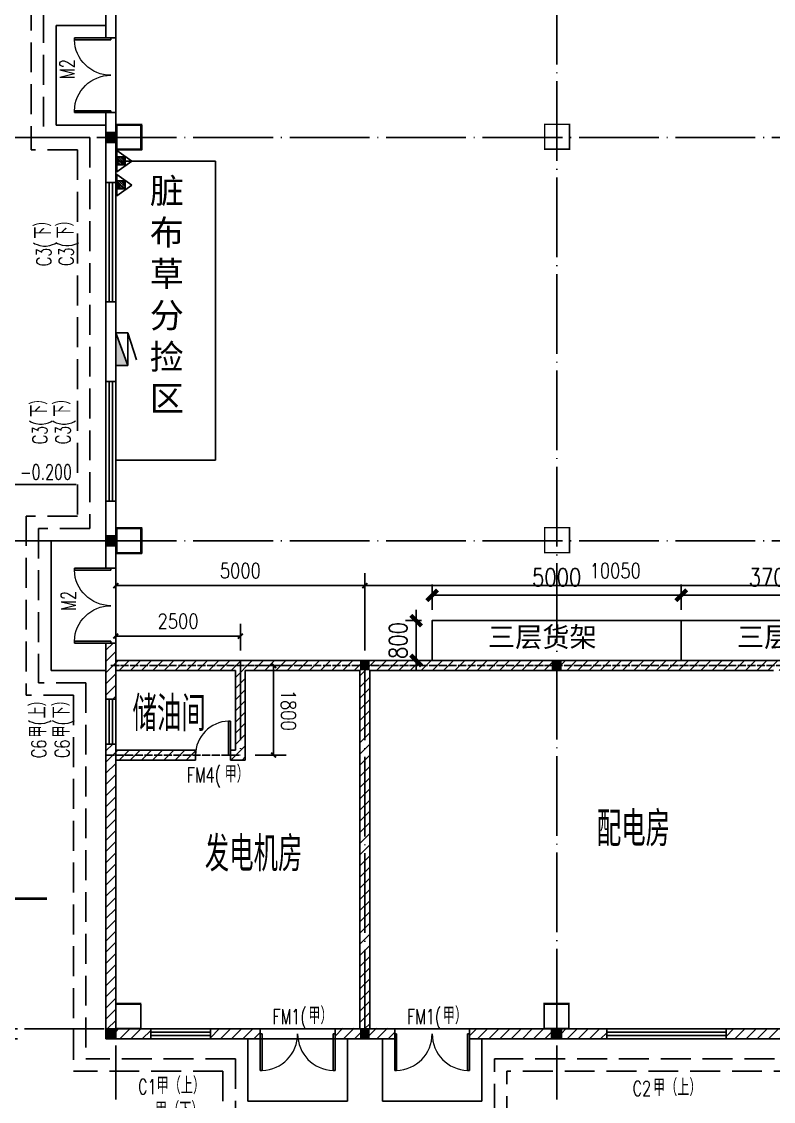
# Model space of a CAD drawing. Header units: millimetres. Extents: x 591771 to 1936534, y -622016 to 355666.
# Drawn here: x 604515 to 619606, y 242428 to 264110 of the extents above; entities that cross this region are included whole.
import ezdxf

# ---------------------------------------------------------------- set-up
doc = ezdxf.new("R2010")
doc.units = ezdxf.units.MM
doc.header["$LTSCALE"] = 80
doc.linetypes.add('DASH', pattern=[0.35, 0.25, -0.1])
doc.linetypes.add('DOTE', pattern=[2.42, 2, -0.2, 0.02, -0.2])
for name, color, linetype in [('00_LAYOUT', 7, 'Continuous'), ('\\M+5BDA8-\\M+5B1EA\\M+5B8DF', 3, 'Continuous'), ('\\M+5BDA8-\\M+5B3DF\\M+5B4E7', 3, 'Continuous'), ('\\M+5BDA8-\\M+5B4B0', 4, 'Continuous'), ('\\M+5BDA8-\\M+5C3C5', 4, 'Continuous'), ('\\M+5BDA8-\\M+5C3C5\\M+5B4B0\\M+5B1E0\\M+5BAC5', 7, 'Continuous'), ('\\M+5BDA8-\\M+5C6CA\\M+5C7D0', 3, 'Continuous'), ('\\M+5BDA8-\\M+5C7BD-\\M+5D7A9', 31, 'Continuous'), ('\\M+5BDA8-\\M+5D6E1', 17, 'DOTE'), ('\\M+5C1A2\\M+5C3E6\\M+5CFDF\\M+5CCF51', 7, 'Continuous'), ('\\M+5C1A2\\M+5C3E6\\M+5CFDF\\M+5CCF55', 140, 'Continuous'), ('\\M+5C1A2\\M+5C3E6\\M+5CFF4\\M+5CCF53', 252, 'Continuous'), ('\\M+5C5C5\\M+5CBAE', 1, 'Continuous'), ('EQUIP_\\M+5CFFB\\M+5BBF0\\M+5CBA8', 7, 'Continuous'), ('MHQ', 2, 'Continuous'), ('PUB_TEXT', 7, 'Continuous'), ('WALL', 31, 'Continuous')]:
    doc.layers.add(name, color=color, linetype=linetype)
doc.styles.add('_HZTXT', font='txt.shx', dxfattribs={"width": 0.8, "bigfont": 'hztxt.shx'})
doc.styles.add('A-STANDARD', font='SIMPLEX', dxfattribs={"bigfont": 'GBCBIG'})
doc.styles.add('A-WIN-LABEL', font='SIMPLEX', dxfattribs={"bigfont": 'GBCBIG'})
doc.styles.add('DIM_FONT', font='SIMPLEX.shx', dxfattribs={"width": 0.8})
doc.styles.add('ROMANS', font='ROMANS.shx', dxfattribs={"width": 0.8, "bigfont": 'hhztxt.shx'})
doc.styles.get("Standard").update_dxf_attribs({"font": 'txt.shx', "height": 100, "bigfont": 'gbcbig.shx'})
doc.dimstyles.new('dim1-150', dxfattribs={"dimscale": 180, "dimtxt": 2, "dimasz": 1.2, "dimexe": 1.2, "dimexo": 1.2, "dimgap": 1, "dimtad": 1, "dimdec": 0, "dimdsep": 46, "dimtxsty": 'ROMANS', "dimblk": 'ARCHTICK', "dimcen": 0, "dimadec": 0, "dimazin": 0, "dimtfac": 0.71, "dimtdec": 0, "dimtix": 1, "dimtmove": 0, "dimatfit": 3, "dimldrblk": 'ARCHTICK', "dimfxl": 0, "dimtolj": 1, "dimtzin": 0, "dimarcsym": 0})
doc.dimstyles.new('DIMN', dxfattribs={"dimtxt": 300, "dimasz": 100, "dimexe": 250, "dimexo": 300, "dimgap": 150, "dimtad": 1, "dimdec": 0, "dimzin": 0, "dimdsep": 46, "dimtxsty": 'DIM_FONT', "dimblk": 'ARCHTICK', "dimcen": 0.09, "dimclrt": 7, "dimazin": 2, "dimtfac": 1, "dimtdec": 0, "dimtix": 1, "dimtmove": 2, "dimatfit": 3, "dimldrblk": 'ARCHTICK', "dimfxl": 0, "dimtolj": 1, "dimtzin": 0, "dimarcsym": 0})
pattern_1 = [(45, (0, 0), (-112.2532, 112.2532), [])]

# ---------------------------------------------------------------- blocks, each defined once
blk = doc.blocks.new('A$C0A5937B2')
at = {"layer": 'MHQ'}
h = blk.add_hatch(dxfattribs=at)
h.set_pattern_fill('ANSI31', color=256, scale=10, style=0)
h.set_pattern_definition([(45, (9411.13, -1370.382), (-22.45064, 22.45064), [])])
h.paths.add_polyline_path([(363, 204), (162, 204), (162, 27), (363, 27)])
for points in [[(266, 371), (0, 0), (533, 0)], [(162, 204), (363, 204), (363, 27), (162, 27)]]:
    blk.add_lwpolyline(points, close=True, dxfattribs=at)
blk = doc.blocks.new('A$C152640FC')
at = {"layer": 'MHQ', "rotation": 270}
for p in [(0, 1135), (0, 533)]:
    blk.add_blockref('A$C0A5937B2', p, dxfattribs=at)
blk = doc.blocks.new('A$C56224EAA')
at = {"layer": 'MHQ', "xscale": 0.8, "yscale": 0.8, "zscale": 0.8, "rotation": 90}
blk.add_blockref('A$C152640FC', (908, 0), dxfattribs=at)
blk = doc.blocks.new('$TWTSYS$00000508')
for p, q in [((-0.5, 0.5), (0.324, 1.224)), ((-0.5, 0.5), (-0.5, -0.5)), ((-0.5, -0.5), (0.5, 0.5)), ((0.5, 0.5), (-0.5, 0.5)), ((0.5, -0.5), (0.5, 0.5)), ((-0.5, -0.5), (0.5, -0.5))]:
    blk.add_line(p, q)
blk.add_solid([(0.5, -0.5), (0.5, 0.5), (-0.5, -0.5)])
blk = doc.blocks.new('_ArchTick')
at = {"color": 0, "linetype": 'ByBlock', "const_width": 0.4}
blk.add_lwpolyline([(-0.5, -0.5), (0.5, 0.5)], dxfattribs=at)
blk = doc.blocks.new('*D546')
at = {"layer": '\\M+5BDA8-\\M+5B3DF\\M+5B4E7', "color": 0, "lineweight": -2, "transparency": 16777216}
for p, q in [((609206, 251182), (609823, 251182)), ((609573, 249382), (609573, 251182)), ((609206, 249382), (609823, 249382))]:
    blk.add_line(p, q, dxfattribs=at)
at = {"layer": 'Defpoints', "color": 0, "transparency": 16777216}
for p in [(608906, 251182), (609573, 251182), (608906, 249382)]:
    blk.add_point(p, dxfattribs=at)
at = {"layer": '\\M+5BDA8-\\M+5B3DF\\M+5B4E7', "color": 0, "lineweight": -2, "transparency": 16777216, "xscale": 100, "yscale": 100, "zscale": 100}
for p, rotation in [((609573, 251182), 90.00114018134182), ((609573, 249382), 270.0011401813418)]:
    blk.add_blockref('_ArchTick', p, dxfattribs=dict(at, rotation=rotation))
at = {"layer": '\\M+5BDA8-\\M+5B3DF\\M+5B4E7', "color": 7, "transparency": 16777216, "insert": (609873, 250283), "char_height": 300, "attachment_point": 5, "rotation": 270.0011, "style": 'DIM_FONT'}
blk.add_mtext('\\A1;1800', dxfattribs=at)
blk = doc.blocks.new('*D547')
at = {"layer": '\\M+5BDA8-\\M+5B3DF\\M+5B4E7', "color": 0, "lineweight": -2, "transparency": 16777216}
for p, q in [((606406, 251482), (606406, 252021)), ((608906, 251482), (608906, 252021)), ((606406, 251771), (608906, 251771))]:
    blk.add_line(p, q, dxfattribs=at)
at = {"layer": 'Defpoints', "color": 0, "transparency": 16777216}
for p in [(608906, 251771), (606406, 251182), (608906, 251182)]:
    blk.add_point(p, dxfattribs=at)
at = {"layer": '\\M+5BDA8-\\M+5B3DF\\M+5B4E7', "color": 0, "lineweight": -2, "transparency": 16777216, "xscale": 100, "yscale": 100, "zscale": 100, "rotation": 180}
blk.add_blockref('_ArchTick', (606406, 251771), dxfattribs=at)
at = {"layer": '\\M+5BDA8-\\M+5B3DF\\M+5B4E7', "color": 0, "lineweight": -2, "transparency": 16777216, "xscale": 100, "yscale": 100, "zscale": 100}
blk.add_blockref('_ArchTick', (608906, 251771), dxfattribs=at)
at = {"layer": '\\M+5BDA8-\\M+5B3DF\\M+5B4E7', "color": 7, "transparency": 16777216, "insert": (607656, 252071), "char_height": 300, "attachment_point": 5, "style": 'DIM_FONT'}
blk.add_mtext('\\A1;2500', dxfattribs=at)
blk = doc.blocks.new('*D555')
at = {"layer": '\\M+5BDA8-\\M+5B3DF\\M+5B4E7', "color": 0, "lineweight": -2, "transparency": 16777216}
for p, q in [((606406, 251483), (606406, 253035)), ((611406, 251483), (611406, 253035)), ((606406, 252785), (611406, 252785))]:
    blk.add_line(p, q, dxfattribs=at)
at = {"layer": 'Defpoints', "color": 0, "transparency": 16777216}
for p in [(611406, 252785), (606406, 251183), (611406, 251183)]:
    blk.add_point(p, dxfattribs=at)
at = {"layer": '\\M+5BDA8-\\M+5B3DF\\M+5B4E7', "color": 0, "lineweight": -2, "transparency": 16777216, "xscale": 100, "yscale": 100, "zscale": 100, "rotation": 180}
blk.add_blockref('_ArchTick', (606406, 252785), dxfattribs=at)
at = {"layer": '\\M+5BDA8-\\M+5B3DF\\M+5B4E7', "color": 0, "lineweight": -2, "transparency": 16777216, "xscale": 100, "yscale": 100, "zscale": 100}
blk.add_blockref('_ArchTick', (611406, 252785), dxfattribs=at)
at = {"layer": '\\M+5BDA8-\\M+5B3DF\\M+5B4E7', "color": 7, "transparency": 16777216, "insert": (608906, 253085), "char_height": 300, "attachment_point": 5, "style": 'DIM_FONT'}
blk.add_mtext('\\A1;5000', dxfattribs=at)
blk = doc.blocks.new('*D556')
at = {"layer": '\\M+5BDA8-\\M+5B3DF\\M+5B4E7', "color": 0, "lineweight": -2, "transparency": 16777216}
for p, q in [((611406, 251483), (611406, 253035)), ((621456, 251483), (621456, 253035)), ((611406, 252785), (621456, 252785))]:
    blk.add_line(p, q, dxfattribs=at)
at = {"layer": 'Defpoints', "color": 0, "transparency": 16777216}
for p in [(621456, 252785), (611406, 251183), (621456, 251183)]:
    blk.add_point(p, dxfattribs=at)
at = {"layer": '\\M+5BDA8-\\M+5B3DF\\M+5B4E7', "color": 0, "lineweight": -2, "transparency": 16777216, "xscale": 100, "yscale": 100, "zscale": 100, "rotation": 180}
blk.add_blockref('_ArchTick', (611406, 252785), dxfattribs=at)
at = {"layer": '\\M+5BDA8-\\M+5B3DF\\M+5B4E7', "color": 0, "lineweight": -2, "transparency": 16777216, "xscale": 100, "yscale": 100, "zscale": 100}
blk.add_blockref('_ArchTick', (621456, 252785), dxfattribs=at)
at = {"layer": '\\M+5BDA8-\\M+5B3DF\\M+5B4E7', "color": 7, "transparency": 16777216, "insert": (616431, 253085), "char_height": 300, "attachment_point": 5, "style": 'DIM_FONT'}
blk.add_mtext('\\A1;10050', dxfattribs=at)
blk = doc.blocks.new('*D664')
at = {"layer": '\\M+5BDA8-\\M+5B3DF\\M+5B4E7', "color": 0, "lineweight": -2, "transparency": 16777216}
for p, q in [((602512, 243883), (602512, 243983)), ((604432, 243883), (602262, 243883)), ((602512, 243682), (602512, 243883)), ((604432, 243682), (602262, 243682)), ((602512, 243682), (602512, 243582))]:
    blk.add_line(p, q, dxfattribs=at)
at = {"layer": 'Defpoints', "color": 0, "transparency": 16777216}
for p in [(602512, 243883), (604732, 243883), (604732, 243682)]:
    blk.add_point(p, dxfattribs=at)
at = {"layer": '\\M+5BDA8-\\M+5B3DF\\M+5B4E7', "color": 0, "lineweight": -2, "transparency": 16777216, "xscale": 100, "yscale": 100, "zscale": 100}
for p, rotation in [((602512, 243883), 270.0003571214353), ((602512, 243682), 90.00035712143533)]:
    blk.add_blockref('_ArchTick', p, dxfattribs=dict(at, rotation=rotation))
at = {"layer": '\\M+5BDA8-\\M+5B3DF\\M+5B4E7', "color": 7, "transparency": 16777216, "insert": (602812, 243782), "char_height": 300, "attachment_point": 5, "rotation": 270.0004, "style": 'DIM_FONT'}
blk.add_mtext('\\A1;200', dxfattribs=at)
blk = doc.blocks.new('*D665')
at = {"layer": '\\M+5BDA8-\\M+5B3DF\\M+5B4E7', "color": 0, "lineweight": -2, "transparency": 16777216}
for p, q in [((606206, 242165), (606206, 239173)), ((606406, 242165), (606406, 239173)), ((606206, 239423), (606106, 239423)), ((606206, 239423), (606406, 239423)), ((606406, 239423), (606506, 239423))]:
    blk.add_line(p, q, dxfattribs=at)
at = {"layer": 'Defpoints', "color": 0, "transparency": 16777216}
for p in [(606206, 242465), (606406, 242465), (606406, 239423)]:
    blk.add_point(p, dxfattribs=at)
at = {"layer": '\\M+5BDA8-\\M+5B3DF\\M+5B4E7', "color": 0, "lineweight": -2, "transparency": 16777216, "xscale": 100, "yscale": 100, "zscale": 100}
for p, rotation in [((606206, 239423), 9.127698221256253e-05), ((606406, 239423), 180.0000912769822)]:
    blk.add_blockref('_ArchTick', p, dxfattribs=dict(at, rotation=rotation))
at = {"layer": '\\M+5BDA8-\\M+5B3DF\\M+5B4E7', "color": 7, "transparency": 16777216, "insert": (606306, 239723), "char_height": 300, "attachment_point": 5, "rotation": 0.0001, "style": 'DIM_FONT'}
blk.add_mtext('\\A1;200', dxfattribs=at)
blk = doc.blocks.new('\\M+5B6FE\\M+5CEAC\\M+5C3C5\\M+5BFE2$\\M+5CFB5\\M+5CDB3\\M+5CDBC\\M+5BFE2$00000108')
for p, q in [((-0.5, 0), (-0.5, 0.4875)), ((-0.475, 0.4875), (-0.5, 0.4875)), ((-0.475, 0), (-0.475, 0.4875)), ((0.475, 0), (0.475, 0.4875)), ((0.475, 0.4875), (0.5, 0.4875)), ((0.5, 0), (0.5, 0.4875)), ((-0.5, 0), (-0.475, 0)), ((0.5, 0), (0.475, 0))]:
    blk.add_line(p, q)
at = {"lineweight": 13}
for centre, start, end in [((-0.4875, 0), 0, 88.53072), ((0.4875, 0), 91.46928, 180)]:
    blk.add_arc(centre, 0.4875, start, end, dxfattribs=at)
blk = doc.blocks.new('\\M+5B6FE\\M+5CEAC\\M+5B4B0\\M+5BFE2$\\M+5CFB5\\M+5CDB3\\M+5CDBC\\M+5BFE2$00000001')
at = {"color": 0}
for points in [[(-0.5, 0.5), (-0.5, -0.5)], [(-0.5, 0.5), (0.5, 0.5)], [(0.5, -0.5), (0.5, 0.5)], [(0.5, 0.1667), (-0.5, 0.1667)], [(0.5, -0.1667), (-0.5, -0.1667)], [(-0.5, -0.5), (0.5, -0.5)]]:
    blk.add_lwpolyline(points, dxfattribs=at)
blk = doc.blocks.new('\\M+5B6FE\\M+5CEAC\\M+5C3C5\\M+5BFE2$\\M+5CFB5\\M+5CDB3\\M+5CDBC\\M+5BFE2$00000107')
at = {"color": 0}
for p, q in [((0.45, 0.975), (0.5, 0.975)), ((0.45, 0), (0.45, 0.975)), ((0.5, 0), (0.5, 0.975)), ((0.5, 0), (0.45, 0))]:
    blk.add_line(p, q, dxfattribs=at)
at = {"color": 0, "lineweight": 13}
blk.add_arc((0.475, 0), 0.975, 91.4693, 180, dxfattribs=at)
blk = doc.blocks.new('*D1113')
at = {"layer": '00_LAYOUT', "color": 0, "lineweight": -2, "transparency": 16777216}
for p, q in [((612435, 252082), (612435, 252298)), ((612540, 252082), (612219, 252082)), ((612435, 251282), (612435, 252082)), ((612540, 251282), (612219, 251282)), ((612435, 251282), (612435, 251066))]:
    blk.add_line(p, q, dxfattribs=at)
at = {"layer": 'Defpoints', "color": 0, "transparency": 16777216}
for p in [(612435, 252082), (612756, 252082), (612756, 251282)]:
    blk.add_point(p, dxfattribs=at)
at = {"layer": '00_LAYOUT', "color": 0, "lineweight": -2, "transparency": 16777216, "xscale": 216, "yscale": 216, "zscale": 216}
for p, rotation in [((612435, 252082), 270), ((612435, 251282), 90)]:
    blk.add_blockref('_ArchTick', p, dxfattribs=dict(at, rotation=rotation))
at = {"layer": '00_LAYOUT', "color": 0, "transparency": 16777216, "insert": (612075, 251682), "char_height": 360, "attachment_point": 5, "rotation": 90, "style": 'ROMANS'}
blk.add_mtext('\\A1;800', dxfattribs=at)
blk = doc.blocks.new('*D1114')
at = {"layer": '00_LAYOUT', "color": 0, "lineweight": -2, "transparency": 16777216}
for p, q in [((612756, 252298), (612756, 252807)), ((617756, 252298), (617756, 252807)), ((612756, 252591), (617756, 252591))]:
    blk.add_line(p, q, dxfattribs=at)
at = {"layer": 'Defpoints', "color": 0, "transparency": 16777216}
for p in [(617756, 252591), (612756, 252082), (617756, 252082)]:
    blk.add_point(p, dxfattribs=at)
at = {"layer": '00_LAYOUT', "color": 0, "lineweight": -2, "transparency": 16777216, "xscale": 216, "yscale": 216, "zscale": 216, "rotation": 180}
blk.add_blockref('_ArchTick', (612756, 252591), dxfattribs=at)
at = {"layer": '00_LAYOUT', "color": 0, "lineweight": -2, "transparency": 16777216, "xscale": 216, "yscale": 216, "zscale": 216}
blk.add_blockref('_ArchTick', (617756, 252591), dxfattribs=at)
at = {"layer": '00_LAYOUT', "color": 0, "transparency": 16777216, "insert": (615256, 252951), "char_height": 360, "attachment_point": 5, "style": 'ROMANS'}
blk.add_mtext('\\A1;5000', dxfattribs=at)
blk = doc.blocks.new('*D1115')
at = {"layer": '00_LAYOUT', "color": 0, "lineweight": -2, "transparency": 16777216}
for p, q in [((617756, 252298), (617756, 252807)), ((621456, 252298), (621456, 252807)), ((617756, 252591), (621456, 252591))]:
    blk.add_line(p, q, dxfattribs=at)
at = {"layer": 'Defpoints', "color": 0, "transparency": 16777216}
for p in [(621456, 252591), (617756, 252082), (621456, 252082)]:
    blk.add_point(p, dxfattribs=at)
at = {"layer": '00_LAYOUT', "color": 0, "lineweight": -2, "transparency": 16777216, "xscale": 216, "yscale": 216, "zscale": 216, "rotation": 180}
blk.add_blockref('_ArchTick', (617756, 252591), dxfattribs=at)
at = {"layer": '00_LAYOUT', "color": 0, "lineweight": -2, "transparency": 16777216, "xscale": 216, "yscale": 216, "zscale": 216}
blk.add_blockref('_ArchTick', (621456, 252591), dxfattribs=at)
at = {"layer": '00_LAYOUT', "color": 0, "transparency": 16777216, "insert": (619606, 252951), "char_height": 360, "attachment_point": 5, "style": 'ROMANS'}
blk.add_mtext('\\A1;3700', dxfattribs=at)

msp = doc.modelspace()

# ---------------------------------------------------------------- hatches: boundary and pattern name
at = {"layer": '\\M+5C1A2\\M+5C3E6\\M+5CFDF\\M+5CCF51'}
h = msp.add_hatch(dxfattribs=at)
h.set_pattern_fill('ANSI31', color=256, scale=100, style=0)
h.set_pattern_definition(pattern_1)
h.paths.add_polyline_path([(607106.1, 243882.5), (606406.1, 243882.5), (606406.1, 243682.5), (607106.1, 243682.5)])
at = {"layer": '\\M+5C1A2\\M+5C3E6\\M+5CFF4\\M+5CCF53'}
for points in [[(606206.1, 261682.5), (606406.1, 261682.5), (606406.1, 261882.5), (606206.1, 261882.5)], [(606206.1, 253582.5), (606406.1, 253582.5), (606406.1, 253782.5), (606206.1, 253782.5)], [(611304.6, 251082.4), (611504.6, 251082.4), (611504.6, 251282.4), (611304.6, 251282.4)], [(615154.6, 251082.4), (615354.6, 251082.4), (615354.6, 251282.4), (615154.6, 251282.4)], [(606206.1, 243682.5), (606406.1, 243682.5), (606406.1, 243882.5), (606206.1, 243882.5)], [(611304.6, 243682.4), (611504.6, 243682.4), (611504.6, 243882.4), (611304.6, 243882.4)], [(615152.6, 243682.5), (615352.6, 243682.5), (615352.6, 243882.5), (615152.6, 243882.5)]]:
    msp.add_hatch(color=256, dxfattribs=at).paths.add_polyline_path(points)
h = msp.add_hatch(dxfattribs=at)
h.set_pattern_fill('ANSI31', color=256, scale=100, style=0)
h.set_pattern_definition(pattern_1)
h.paths.add_polyline_path([(606406.1, 251632.5), (606206.1, 251632.5), (606206.1, 250503.4), (606406.1, 250503.4), (606406.1, 251082.5), (608806.1, 251082.5), (608806.1, 249482.5), (608706.1, 249482.5), (608706.1, 249282.5), (609006.1, 249282.5), (609006.1, 251082.5), (611306.1, 251082.5), (611306.2, 243882.5), (611506.2, 243882.5), (611506.1, 251082.5), (621356.1, 251082.5), (621356.1, 246882.5), (621556.1, 246882.5), (621556.1, 251082.5), (621556.1, 251282.5), (606406.1, 251282.5)])
h = msp.add_hatch(dxfattribs=at)
h.set_pattern_fill('ANSI31', color=256, scale=100, style=0)
h.set_pattern_definition(pattern_1)
h.paths.add_polyline_path([(608006.1, 249482.5), (606406.1, 249482.5), (606406.1, 249603.4), (606206.1, 249603.4), (606206.1, 243882.5), (606406.1, 243882.5), (606406.1, 249282.5), (608006.1, 249282.5), (608006.1, 249482.5)])
h = msp.add_hatch(dxfattribs=at)
h.set_pattern_fill('ANSI31', color=256, scale=100, style=0)
h.set_pattern_definition(pattern_1)
h.paths.add_polyline_path([(609306.2, 243882.5), (608306.1, 243882.5), (608306.1, 243682.5), (609306.2, 243682.5)])
h = msp.add_hatch(dxfattribs=at)
h.set_pattern_fill('ANSI31', color=256, scale=100, style=0)
h.set_pattern_definition(pattern_1)
h.paths.add_polyline_path([(612006.2, 243896.8), (610806.2, 243896.8), (610806.2, 243682.5), (612006.2, 243682.5)])
h = msp.add_hatch(dxfattribs=at)
h.set_pattern_fill('ANSI31', color=256, scale=100, style=0)
h.set_pattern_definition(pattern_1)
edge = h.paths.add_edge_path()
edge.add_line((615152.6, 243882.5), (613506.2, 243882.5))
edge.add_line((613506.2, 243882.5), (613506.2, 243682.5))
edge.add_line((613506.2, 243682.5), (615152.6, 243682.5))
edge.add_line((615152.6, 243682.5), (615152.6, 243896.8))
h = msp.add_hatch(dxfattribs=at)
h.set_pattern_fill('ANSI31', color=256, scale=100, style=0)
h.set_pattern_definition(pattern_1)
h.paths.add_polyline_path([(616259.5, 243882.5), (615352.6, 243882.5), (615352.6, 243682.5), (616259.5, 243682.5), (616259.5, 243882.5)])
h = msp.add_hatch(dxfattribs=at)
h.set_pattern_fill('ANSI31', color=256, scale=100, style=0)
h.set_pattern_definition(pattern_1)
h.paths.add_polyline_path([(621806.2, 243882.5), (618659.5, 243882.5), (618659.5, 243682.5), (621806.2, 243682.5), (621806.2, 243882.5)])

# ---------------------------------------------------------------- linework, layer by layer
at = {"layer": '00_LAYOUT', "color": 254}
for points in [[(608406.1, 255305.9), (608406.1, 261305.9), (606406.1, 261305.9), (606406.1, 255305.9)], [(612756.1, 251282.5), (612756.1, 252082.5), (617756.1, 252082.5), (617756.1, 251282.5)], [(617756.1, 251282.5), (617756.1, 252082.5), (622756.1, 252082.5), (622756.1, 251282.5)]]:
    msp.add_lwpolyline(points, close=True, dxfattribs=at)
at = {"layer": '\\M+5BDA8-\\M+5B1EA\\M+5B8DF'}
msp.add_line((603912.1, 254816.5), (605612.1, 254816.5), dxfattribs=at)
at = {"layer": '\\M+5BDA8-\\M+5C6CA\\M+5C7D0', "const_width": 50}
msp.add_lwpolyline([(604026.4, 245898.2), (604026.4, 246498.2), (605026.4, 246498.2)], dxfattribs=at)
at = {"layer": '\\M+5BDA8-\\M+5C7BD-\\M+5D7A9'}
for p, q in [((606206.1, 267482.4), (606206.1, 263782.5)), ((606406.1, 263782.5), (606406.1, 267482.4)), ((606206.1, 263782.5), (606406.1, 263782.5)), ((606406.1, 262282.5), (606206.1, 262282.5)), ((606206.1, 262282.5), (606206.1, 260882.5)), ((606406.1, 260882.5), (606406.1, 262282.5)), ((606206.1, 258482.5), (606206.1, 260882.5)), ((606206.1, 260882.5), (606406.1, 260882.5)), ((606206.1, 260882.5), (606406.1, 260882.5)), ((606406.1, 260882.5), (606406.1, 258482.5)), ((606406.1, 258482.5), (606206.1, 258482.5)), ((606206.1, 258482.5), (606206.1, 256882.5)), ((606406.1, 258482.5), (606206.1, 258482.5)), ((606406.1, 256882.5), (606406.1, 258482.5)), ((606206.1, 254482.5), (606206.1, 256882.5)), ((606206.1, 256882.5), (606406.1, 256882.5)), ((606206.1, 256882.5), (606406.1, 256882.5)), ((606406.1, 256882.5), (606406.1, 254482.5)), ((606406.1, 254482.5), (606206.1, 254482.5)), ((606206.1, 254482.5), (606206.1, 253782.5)), ((606406.1, 254482.5), (606206.1, 254482.5)), ((606406.1, 253782.5), (606406.1, 254482.5)), ((606206.1, 253782.5), (606406.1, 253782.5)), ((606206.1, 253682.5), (606206.1, 253132.5)), ((606406.1, 253682.5), (606206.1, 253682.5)), ((606406.1, 253132.5), (606406.1, 253682.5)), ((606206.1, 253132.5), (606406.1, 253132.5)), ((606406.1, 251632.5), (606206.1, 251632.5)), ((606206.1, 251632.5), (606206.1, 250503.4)), ((606406.1, 250503.4), (606406.1, 251632.5)), ((606406.1, 251282.5), (608906.1, 251282.5)), ((606406.1, 251282.5), (606406.1, 251082.5)), ((606406.1, 251082.5), (608806.1, 251082.5)), ((608806.1, 249482.5), (608806.1, 251082.5)), ((608906.1, 251282.5), (611406.1, 251282.5)), ((609006.1, 249282.5), (609006.1, 251082.5)), ((609006.1, 251082.5), (611306.1, 251082.5)), ((611306.1, 251082.5), (611306.2, 243882.5)), ((611406.1, 251282.5), (619606.1, 251282.5)), ((611506.1, 251082.5), (611506.2, 243882.5)), ((611506.1, 251082.5), (619606.1, 251082.5)), ((621456.2, 251282.5), (619606.1, 251282.5)), ((606206.1, 249603.4), (606206.1, 250503.4)), ((606206.1, 250503.4), (606406.1, 250503.4)), ((606206.1, 250503.4), (606406.1, 250503.4)), ((606406.1, 250503.4), (606406.1, 249603.4)), ((606406.1, 249603.4), (606206.1, 249603.4)), ((606206.1, 249603.4), (606206.1, 243682.5)), ((606406.1, 249603.4), (606206.1, 249603.4)), ((606406.1, 243882.5), (606406.1, 249603.4)), ((608006.1, 249482.5), (606406.1, 249482.5)), ((606406.1, 249482.5), (606406.1, 249282.5)), ((608006.1, 249282.5), (608006.1, 249482.5)), ((608806.1, 249482.5), (608706.1, 249482.5)), ((608706.1, 249482.5), (608706.1, 249282.5)), ((606406.1, 249282.5), (608006.1, 249282.5)), ((608706.1, 249282.5), (609006.1, 249282.5)), ((609306.2, 243882.5), (606406.1, 243882.5)), ((607106.1, 243682.5), (607106.1, 243882.5)), ((607106.1, 243882.5), (610806.2, 243882.5)), ((607106.1, 243682.5), (607106.1, 243882.5)), ((607106.1, 243882.5), (608306.1, 243882.5)), ((611306.2, 243882.5), (608306.1, 243882.5)), ((608306.1, 243882.5), (608306.1, 243682.5)), ((608306.1, 243882.5), (608306.1, 243682.5)), ((609306.2, 243682.5), (609306.2, 243882.5)), ((610806.2, 243882.5), (610806.2, 243682.5)), ((612006.2, 243882.5), (611506.2, 243882.5)), ((612006.2, 243682.5), (612006.2, 243882.5)), ((615256.1, 243882.5), (613506.2, 243882.5)), ((613506.2, 243882.5), (613506.2, 243682.5)), ((616259.5, 243882.5), (615256.1, 243882.5)), ((616259.5, 243682.5), (616259.5, 243882.5)), ((616259.5, 243682.5), (616259.5, 243882.5)), ((616259.5, 243882.5), (618659.5, 243882.5)), ((618659.5, 243882.5), (618659.5, 243682.5)), ((621806.2, 243882.5), (618659.5, 243882.5)), ((618659.5, 243882.5), (618659.5, 243682.5)), ((606206.1, 243682.5), (609306.2, 243682.5)), ((610806.2, 243682.5), (607106.1, 243682.5)), ((608306.1, 243682.5), (607106.1, 243682.5)), ((608306.1, 243682.5), (611406.2, 243682.5)), ((611406.2, 243682.5), (612006.2, 243682.5)), ((613506.2, 243682.5), (615256.1, 243682.5)), ((615256.1, 243682.5), (616259.5, 243682.5)), ((618659.5, 243682.5), (616259.5, 243682.5)), ((618659.5, 243682.5), (621806.2, 243682.5))]:
    msp.add_line(p, q, dxfattribs=at)
at = {"layer": '\\M+5BDA8-\\M+5D6E1', "ltscale": 10}
for p, q in [((606406.1, 280337), (606406.1, 242464.8)), ((615256, 280337), (615256.1, 242464.8)), ((604089.6, 261782.5), (662017.9, 261782.5)), ((604089.6, 253682.5), (662017.9, 253682.5)), ((608906.1, 251282.5), (608906.1, 249382.5)), ((611406.1, 251282.5), (611406.1, 243682.5)), ((611406.1, 251282.5), (611406.1, 243682.5)), ((662317.9, 243882.5), (604089.6, 243882.5))]:
    msp.add_line(p, q, dxfattribs=at)
at = {"layer": '\\M+5BDA8-\\M+5D6E1'}
for p, q in [((606306.1, 251182.5), (630156.1, 251182.5)), ((606206.1, 249382.5), (608906.1, 249382.5))]:
    msp.add_line(p, q, dxfattribs=at)
at = {"layer": '\\M+5C1A2\\M+5C3E6\\M+5CFDF\\M+5CCF51'}
for p, q in [((606406.1, 263782.5), (606406.1, 262282.5)), ((606406.1, 253132.5), (606406.1, 251632.5)), ((609306.2, 243882.5), (610806.2, 243882.5)), ((612006.2, 243882.5), (613506.2, 243882.5)), ((609056.2, 243682.5), (609056.2, 242432.5)), ((611056.2, 242432.5), (611056.2, 243682.5)), ((611756.2, 243682.5), (611756.2, 242432.5)), ((613756.2, 242432.5), (613756.2, 243682.5)), ((609056.2, 242432.5), (611056.2, 242432.5)), ((611756.2, 242432.5), (613756.2, 242432.5))]:
    msp.add_line(p, q, dxfattribs=at)
at = {"layer": '\\M+5C1A2\\M+5C3E6\\M+5CFDF\\M+5CCF55'}
for p, q in [((605206.1, 264032.5), (605206.1, 262032.5)), ((606206.1, 264032.5), (605206.1, 264032.5)), ((606206.1, 262032.5), (605206.1, 262032.5)), ((605106.1, 253682.5), (605106.1, 251082.5)), ((606206.1, 253682.5), (605106.1, 253682.5)), ((606206.1, 251082.5), (605106.1, 251082.5))]:
    msp.add_line(p, q, dxfattribs=at)
for points in [[(606206.1, 261682.5), (606406.1, 261682.5), (606406.1, 261882.5), (606206.1, 261882.5)], [(606206.1, 253582.5), (606406.1, 253582.5), (606406.1, 253782.5), (606206.1, 253782.5)], [(606206.1, 243682.5), (606406.1, 243682.5), (606406.1, 243882.5), (606206.1, 243882.5)], [(615152.6, 243682.5), (615352.6, 243682.5), (615352.6, 243882.5), (615152.6, 243882.5)]]:
    msp.add_lwpolyline(points, close=True, dxfattribs=at)
at = {"layer": '\\M+5C1A2\\M+5C3E6\\M+5CFF4\\M+5CCF53'}
for points in [[(606406.1, 261532.5), (606906.1, 261532.5), (606906.1, 262032.5), (606406.1, 262032.5)], [(606425.9, 261532.5), (606925.9, 261532.5), (606925.9, 262032.5), (606425.9, 262032.5)], [(606406.1, 253432.5), (606906.1, 253432.5), (606906.1, 253932.5), (606406.1, 253932.5)], [(606425.9, 253432.5), (606925.9, 253432.5), (606925.9, 253932.5), (606425.9, 253932.5)], [(606406.1, 243882.5), (606906.1, 243882.5), (606906.1, 244382.5), (606406.1, 244382.5)], [(615001.7, 243882.7), (615501.7, 243882.7), (615501.7, 244382.7), (615001.7, 244382.7)]]:
    msp.add_lwpolyline(points, close=True, dxfattribs=at)
at = {"layer": '\\M+5C1A2\\M+5C3E6\\M+5CFF4\\M+5CCF53', "const_width": 30}
for points in [[(606421.2, 262047.4), (606921.2, 262047.4), (606921.2, 261547.4), (606421.2, 261547.4), (606421.2, 262047.4)], [(615013.6, 262047.4), (615513.6, 262047.4), (615513.6, 261547.4), (615013.6, 261547.4), (615013.6, 262047.4)], [(606421.2, 253947.4), (606921.2, 253947.4), (606921.2, 253447.4), (606421.2, 253447.4), (606421.2, 253947.4)], [(615013.6, 253947.4), (615513.6, 253947.4), (615513.6, 253447.4), (615013.6, 253447.4), (615013.6, 253947.4)], [(606406.1, 244396.6), (606906.1, 244396.6), (606906.1, 243896.6), (606406.1, 243896.6), (606406.1, 244396.6)], [(615001.7, 244396.8), (615501.7, 244396.8), (615501.7, 243896.8), (615001.7, 243896.8), (615001.7, 244396.8)]]:
    msp.add_lwpolyline(points, dxfattribs=at)
at = {"layer": '\\M+5C5C5\\M+5CBAE', "linetype": 'DASH', "ltscale": 30}
for p, q in [((604706.1, 264532.5), (604706.1, 261532.5)), ((604956.1, 264282.5), (604956.1, 261782.5)), ((605884.9, 261782.5), (604956.1, 261782.5)), ((605884.9, 261782.5), (605884.9, 253932.5)), ((605634.9, 261532.5), (604706.1, 261532.5)), ((605634.9, 261532.5), (605634.9, 254182.5)), ((605634.9, 254182.5), (604606.1, 254182.5)), ((604606.1, 254182.5), (604606.1, 250582.5)), ((605884.9, 253932.5), (604856.1, 253932.5)), ((604856.1, 253932.5), (604856.1, 250832.5)), ((605806.1, 250832.5), (604856.1, 250832.5)), ((605806.1, 250832.5), (605806.1, 243282.5)), ((605556.1, 250582.5), (604606.1, 250582.5)), ((605556.1, 250582.5), (605556.1, 243032.5)), ((608806.2, 243282.5), (605806.1, 243282.5)), ((608806.2, 243282.5), (608806.2, 242182.5)), ((621306.2, 243282.5), (614006.2, 243282.5)), ((614006.2, 242182.5), (614006.2, 243282.5)), ((608556.2, 243032.5), (605556.1, 243032.5)), ((608556.2, 243032.5), (608556.2, 241932.5)), ((621056.2, 243032.5), (614256.2, 243032.5)), ((614256.2, 241932.5), (614256.2, 243032.5))]:
    msp.add_line(p, q, dxfattribs=at)

# ---------------------------------------------------------------- block references
at = {"layer": '\\M+5BDA8-\\M+5B4B0', "zscale": 200}
for p, xscale, yscale, rotation in [((606306.1, 259682.5), 2400, 200, 90.00014387322041), ((606306.1, 259682.5), 2400, 200, 90.00014387322041), ((606306.1, 255682.5), 2400, 200, 90.00014387322041), ((606306.1, 255682.5), 2400, 200, 90.00014387322041), ((606306.1, 250053.4), 900, -200, 90.00008928102987), ((606306.1, 250053.4), 900, -200, 90.00008928102987), ((607706.1, 243782.5), 1200, 200, 0.0003571203613806336), ((607706.1, 243782.5), 1200, 200, 0.0003571203613806336), ((617459.5, 243782.5), -2400, 200, 9.075738350724584e-06), ((617459.5, 243782.5), -2400, 200, 9.075738350724584e-06)]:
    msp.add_blockref('\\M+5B6FE\\M+5CEAC\\M+5B4B0\\M+5BFE2$\\M+5CFB5\\M+5CDB3\\M+5CDBC\\M+5BFE2$00000001', p, dxfattribs=dict(at, xscale=xscale, yscale=yscale, rotation=rotation))
at = {"layer": '\\M+5BDA8-\\M+5C3C5'}
ref = msp.add_blockref('\\M+5B6FE\\M+5CEAC\\M+5C3C5\\M+5BFE2$\\M+5CFB5\\M+5CDB3\\M+5CDBC\\M+5BFE2$00000108', (606306.1, 263032.5), dxfattribs=dict(at, xscale=-1500, yscale=1500, zscale=200, rotation=90.00014387322041))
ref.add_attrib('A', 'M2', (605579.9, 262959.5), dxfattribs={"layer": '\\M+5BDA8-\\M+5C3C5\\M+5B4B0\\M+5B1E0\\M+5BAC5', "height": 297.5, "rotation": 90.00014, "style": 'A-WIN-LABEL', "width": 0.705882})
ref = msp.add_blockref('\\M+5B6FE\\M+5CEAC\\M+5C3C5\\M+5BFE2$\\M+5CFB5\\M+5CDB3\\M+5CDBC\\M+5BFE2$00000108', (606306.1, 252382.5), dxfattribs=dict(at, xscale=-1500, yscale=1500, zscale=200, rotation=90.00008928102987))
ref.add_attrib('A', 'M2', (605604.7, 252282.1), dxfattribs={"layer": '\\M+5BDA8-\\M+5C3C5\\M+5B4B0\\M+5B1E0\\M+5BAC5', "height": 297.5, "rotation": 90.00009, "style": 'A-WIN-LABEL', "width": 0.705882})
at = {"layer": '\\M+5BDA8-\\M+5C3C5', "zscale": 200}
for name, p, xscale, yscale, rotation in [('\\M+5B6FE\\M+5CEAC\\M+5C3C5\\M+5BFE2$\\M+5CFB5\\M+5CDB3\\M+5CDBC\\M+5BFE2$00000107', (608356.1, 249382.5), 700, 700, 7.879734108261769e-05), ('\\M+5B6FE\\M+5CEAC\\M+5C3C5\\M+5BFE2$\\M+5CFB5\\M+5CDB3\\M+5CDBC\\M+5BFE2$00000108', (610056.2, 243782.5), -1500, -1500, 0.0003571203613806336), ('\\M+5B6FE\\M+5CEAC\\M+5C3C5\\M+5BFE2$\\M+5CFB5\\M+5CDB3\\M+5CDBC\\M+5BFE2$00000108', (612756.2, 243782.5), -1500, -1500, 0.0003571213819446736)]:
    msp.add_blockref(name, p, dxfattribs=dict(at, xscale=xscale, yscale=yscale, rotation=rotation))
at = {"layer": 'EQUIP_\\M+5CFFB\\M+5BBF0\\M+5CBA8', "xscale": 650.0000000000005, "yscale": 240, "zscale": 650.0000000000005, "rotation": 270.0001438732205}
msp.add_blockref('$TWTSYS$00000508', (606526.1, 257532.5), dxfattribs=at)
at = {"layer": 'WALL', "rotation": 270}
msp.add_blockref('A$C56224EAA', (606427.8, 261522.5), dxfattribs=at)

# ---------------------------------------------------------------- texts
at = {"layer": '00_LAYOUT', "attachment_point": 1}
for s, width, insert, char_height in [('{\\fSimSun|b0|i0|c134|p2;脏布草}\\P{\\fSimSun|b0|i0|c134|p2;分捡区}', 950.655, (607089.6, 260962.2), 500), ('{\\fSimSun|b0|i0|c134|p2;三层货架}', 3023.452, (613875.4, 251953.6), 400), ('{\\fSimSun|b0|i0|c134|p2;三层货架}', 3023.452, (618875.4, 251953.6), 400)]:
    msp.add_mtext_dynamic_manual_height_columns(s, width=width, gutter_width=2000, heights=[0], dxfattribs=dict(at, insert=insert, char_height=char_height))
at = {"layer": '\\M+5BDA8-\\M+5C3C5\\M+5B4B0\\M+5B1E0\\M+5BAC5', "style": 'A-WIN-LABEL'}
for s, height, rotation, p in [('下）', 337.59, 90.00014, (605108.7, 259749.3)), ('下）', 337.59, 90.00014, (605559.2, 259756.1)), ('下）', 337.59, 90.00014, (605028.5, 256173)), ('下）', 337.59, 90.00014, (605494.8, 256174.5)), ('上）', 337.59, 90.00009, (605009, 250117.9)), ('下）', 337.59, 90.00009, (605479.6, 250119.5)), ('甲', 337.6, 90.00009, (605009, 249732.2)), ('甲', 337.6, 90.00009, (605479.6, 249733.8)), ('甲）', 337.59, 0.00008, (608591.4, 248832.5)), ('甲）', 337.59, 0.00036, (610271.5, 243982.5)), ('甲）', 337.59, 0.00036, (612971.5, 243982.5)), ('甲（上）', 337.59, 0.00036, (607225.1, 242576.3)), ('甲（上）', 337.59, 0.00001, (617190.7, 242538.4)), ('甲（下）', 337.59, 0.00036, (607193.5, 242077.8))]:
    msp.add_text(s, height=height, rotation=rotation, dxfattribs=at).set_placement(p)
at = {"layer": '\\M+5BDA8-\\M+5C3C5\\M+5B4B0\\M+5B1E0\\M+5BAC5', "style": 'A-WIN-LABEL', "width": 0.705882}
for s, rotation, p in [('C3(', 90.00014, (605108.7, 259199.3)), ('C3(', 90.00014, (605559.2, 259206.1)), ('C3(', 90.00014, (605028.5, 255623)), ('C3(', 90.00014, (605494.8, 255624.5)), ('(', 90.00009, (605009, 249977.9)), ('(', 90.00009, (605479.6, 249979.5)), ('C6', 90.00009, (605009, 249322.2)), ('C6', 90.00009, (605479.6, 249323.8)), ('FM4(', 0.00008, (607831.4, 248832.5)), ('FM1(', 0.00036, (609551.5, 243982.5)), ('FM1(', 0.00036, (612251.5, 243982.5)), ('C1', 0.00036, (606855.1, 242576.3)), ('C2', 0.00001, (616780.7, 242538.4))]:
    msp.add_text(s, height=297.5, rotation=rotation, dxfattribs=at).set_placement(p)
at = {"layer": 'PUB_TEXT', "style": 'A-STANDARD', "width": 0.705882}
msp.add_text('-0.200', height=297.5, dxfattribs=at).set_placement((604482.1, 254916.6))
at = {"layer": 'PUB_TEXT', "lineweight": 25, "style": '_HZTXT', "width": 0.7}
for s, p in [('储油间', (606740.9, 249862)), ('配电房', (616061.5, 247550.7)), ('发电机房', (608192, 247047))]:
    msp.add_text(s, height=700, dxfattribs=at).set_placement(p)

# ---------------------------------------------------------------- dimensions: what is measured, and where the dimension line sits
at = {"layer": '00_LAYOUT'}
for base, p1, p2, picture, middle in [((617756.1, 252590.7), (612756.1, 252082.5), (617756.1, 252082.5), '*D1114', (615256.1, 252950.7)), ((621456.1, 252590.7), (617756.1, 252082.5), (621456.1, 252082.5), '*D1115', (619606.1, 252950.7))]:
    dim = msp.add_linear_dim(base=base, p1=p1, p2=p2, dimstyle='dim1-150', dxfattribs=at)
    dim.commit()
    dim.dimension.update_dxf_attribs({"geometry": picture, "text_midpoint": middle})
dim = msp.add_linear_dim(base=(612435, 252082.5), p1=(612756.1, 251282.5), p2=(612756.1, 252082.5), angle=90, dimstyle='dim1-150', dxfattribs=at)
dim.commit()
dim.dimension.update_dxf_attribs({"geometry": '*D1113', "text_midpoint": (612075, 251682.5)})
at = {"layer": '\\M+5BDA8-\\M+5B3DF\\M+5B4E7'}
for p1, p2, distance, picture, middle in [((606406.1, 251182.5), (611406.1, 251182.5), 1602.9, '*D555', (608906.1, 253085.4)), ((611406.1, 251182.5), (621456.1, 251182.5), 1602.9, '*D556', (616431.1, 253085.4)), ((606406.1, 251182.5), (608906.1, 251182.5), 588.7, '*D547', (607656.1, 252071.2)), ((608906.1, 249382.5), (608906.1, 251182.5), -667.2, '*D546', (609873.3, 250282.5)), ((604731.9, 243682.5), (604731.9, 243882.5), 2219.6, '*D664', (602812.3, 243782.5)), ((606206.1, 242464.8), (606406.1, 242464.8), -3041.7, '*D665', (606306.1, 239723.1))]:
    dim = msp.add_aligned_dim(p1=p1, p2=p2, distance=distance, dimstyle='DIMN', dxfattribs=at)
    dim.commit()
    dim.dimension.update_dxf_attribs({"geometry": picture, "text_midpoint": middle})

doc.saveas('drawing.dxf')
